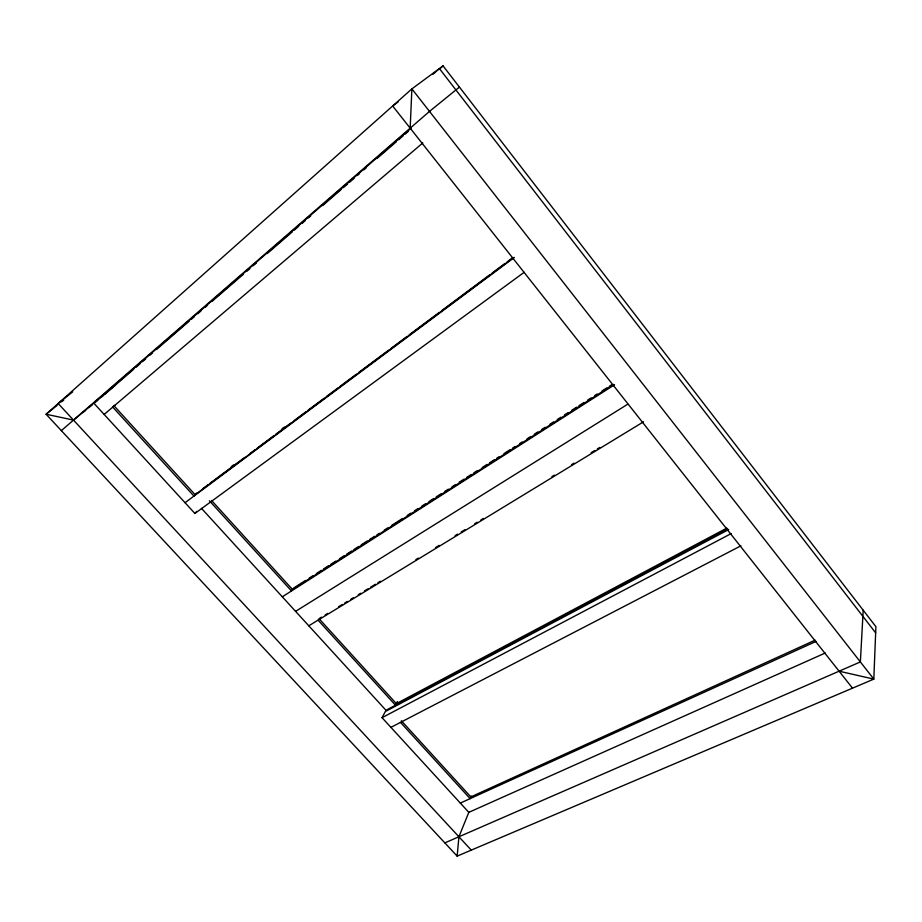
<?xml version="1.0" encoding="UTF-8"?>
<svg xmlns="http://www.w3.org/2000/svg" width="922" height="922" viewBox="0 0 922 922"><rect width="100%" height="100%" fill="white"/><g stroke="black" fill="none" stroke-linecap="round" stroke-linejoin="round"><path stroke-width="1.38" d="M410.175 128.158L411.88 88.892L443.056 65.877L875.9 626.672L873.814 679.111L457.151 856.123L46.1 414.232L411.88 88.892L873.814 679.111L839.101 671.193M863.199 610.214L860.364 661.927L444.842 842.892M457.151 856.123L458.914 836.773L469.114 811.602M471.2 796.009L470.128 798.636L400.517 722.387M397.417 701.584L395.503 705.238L318.055 620.137M825.305 652.995L468.814 812.351L382.054 717.685L385.338 711.507L728.714 529.539M293.069 588.732L291.49 590.944L209.409 500.75M411.12 128.123L93.802 403.145L194.911 513.473L196.778 511.41M196.766 493.016L193.943 496.071L112.749 407.121L114.893 405.277M432.937 74.313L439.402 68.574L875.658 632.872M439.99 68.597L443.056 65.877M61.348 430.632L429.502 111.401L459.433 87.094M104.405 394.616L133.69 369.249M135.857 367.371L140.202 363.602M142.38 361.724L145.63 358.9M149.975 355.143L152.153 353.264M156.498 349.496L189.068 321.282M191.234 319.404L194.496 316.58M197.757 313.757L201.008 310.933M205.352 307.176L207.531 305.297M211.864 301.529L243.362 274.26M246.612 271.437L249.874 268.613M253.135 265.79L256.385 262.977M267.242 253.562L292.216 231.941M294.395 230.051L298.74 226.293M301.99 223.47L305.251 220.646M308.501 217.823L310.679 215.944M322.619 205.606L341.082 189.609M343.249 187.731L347.594 183.974M349.772 182.083L354.106 178.326M357.367 175.503L359.545 173.624M363.879 169.867L366.057 167.977M376.914 158.572L396.46 141.642M398.627 139.764L402.972 136.007M405.15 134.116L408.4 131.304M104.151 414.439L422.818 142.922M83.441 412.169L85.654 410.325M88.973 407.547L92.281 404.781M94.493 402.937L97.801 400.16M101.12 397.394L103.333 395.55M115.227 385.235L73.495 420.098L46.1 414.232L57.095 405.415M72.746 391.827L58.155 403.513L471.269 850.13M61.497 401.888L63.699 400.125M398.385 101.731L392.657 105.984L852.504 688.169M231.318 466.613L233.623 464.895M282.074 428.753L284.391 427.036M203.22 488.372L207.819 484.937M210.124 483.22L244.664 457.473M250.427 453.186L255.025 449.752M257.33 448.034L273.454 436.014M275.759 434.297L290.73 423.14M294.176 420.57L305.689 411.984M307.994 410.267L324.118 398.258M326.423 396.541L337.936 387.955M340.241 386.237L356.353 374.228M358.658 372.511L388.6 350.199M390.905 348.481L407.017 336.472M409.322 334.755L439.264 312.431M441.569 310.726L489.928 274.675M492.233 272.958L504.899 263.519M507.204 261.802L512.955 257.515M513.347 257.687L195.176 494.745L114.144 405.922M185.045 502.709L514.372 257.422M194.911 513.473L524.192 272.278M293.473 588.167L305.574 580.434M309.204 578.117L312.835 575.789M316.465 573.472L321.305 570.384M323.726 568.828L328.566 565.739M330.986 564.195L335.827 561.095M339.457 558.778L344.298 555.678M346.718 554.134L351.559 551.045M353.979 549.489L358.819 546.4M361.24 544.856L367.29 540.984M369.71 539.439L374.551 536.339M376.971 534.795L379.391 533.25M384.232 530.162L387.862 527.833M391.493 525.517L402.384 518.556M407.224 515.456L410.855 513.139M414.485 510.823L418.115 508.495M421.746 506.178L425.376 503.85M429.007 501.533L433.847 498.445M436.267 496.889L441.108 493.8M444.738 491.484L448.369 489.156M451.999 486.839L455.629 484.523M459.26 482.194L464.1 479.106M466.52 477.55L471.361 474.461M473.781 472.917L477.412 470.589M482.252 467.5L487.093 464.4M489.513 462.856L494.353 459.767M496.774 458.222L499.194 456.667M504.034 453.578L510.085 449.706M512.505 448.161L514.925 446.617M519.766 443.517L522.186 441.972M527.027 438.884L530.657 436.555M534.287 434.239L537.918 431.922M541.548 429.594L545.179 427.278M550.019 424.178L553.649 421.861M557.28 419.545L560.922 417.217M564.552 414.9L568.183 412.583M571.813 410.255L576.653 407.167M579.074 405.611L583.914 402.522M587.545 400.206L591.175 397.878M594.805 395.561L597.226 394.017M602.066 390.916L606.907 387.828M609.327 386.283L611.747 384.728M613.614 384.405L292.516 589.504L211.564 500.485M282.305 596.811L614.513 384.785M295.593 611.355L627.847 404.147M321.49 617.164L319.035 618.662L396.333 703.647L726.824 528.11M325.166 614.916L327.621 613.418M338.651 606.699L342.327 604.452M344.782 602.953L347.237 601.455M350.913 599.219L353.368 597.721M358.266 594.736L360.721 593.238M364.397 590.99L368.074 588.755M370.529 587.256L375.427 584.26M377.882 582.773L380.337 581.275M415.88 559.585L418.334 558.098M435.495 547.622L439.172 545.386M455.111 535.659L457.566 534.172M461.242 531.925L464.918 529.677M474.726 523.696L477.17 522.209M480.858 519.962L483.301 518.464M551.955 476.593L554.399 475.107M571.571 464.63L574.014 463.144M591.175 452.667L594.863 450.432M597.306 448.933L599.761 447.435M308.789 625.796L643.568 421.78M727.712 529.009L385.984 710.286L201.469 508.345M382.054 717.685L731.296 533.538M390.928 727.354L740.919 545.824M815.14 640.156L470.831 796.919L401.347 720.762M460.332 803.085L816.131 641.378"/></g></svg>
